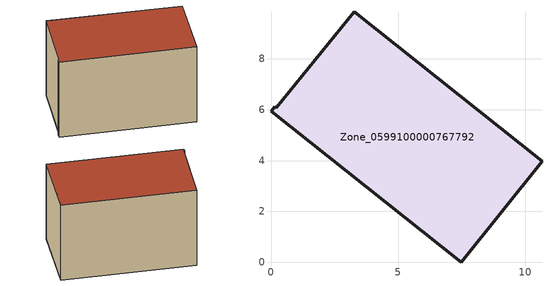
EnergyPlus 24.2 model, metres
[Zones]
Zone_0599100000767792
 floor ground (C_G): 0.15,6.13 0.2,6.08 3.26,9.86 10.66,3.97 7.49,0 0,5.94 z0.33
 wall outside (C_F): 7.49,0 10.66,3.97 3.26,9.86 0.2,6.08 0.15,6.13 0,5.94 7.49,0 z0.33:6.5
 roof outside (C_R): 0.2,6.08 0.15,6.13 0,5.94 7.49,0 10.66,3.97 3.26,9.86 z6.5
[BUILDING]
Pand.0599100000767792: North Axis=0; Terrain=City; Loads Convergence Tolerance Value=0.04; Temperature Convergence Tolerance Value=0.4; Solar Distribution=FullExterior; Maximum Number of Warmup Days=25; Minimum Number of Warmup Days=1
[Site:Location]
Rotterdam.The.Hague.AP_ZH_NLD Design_Conditions: Latitude=51.96; Longitude=4.45; Time Zone=1; Elevation=-4.5
[SITE:GROUNDTEMPERATURE:BUILDINGSURFACE]
18, 18, 18, 18, 18, 18, 18, 18, 18, 18, 18, 18
[MATERIAL] Thermal Absorptance=0.9; Solar Absorptance=0.7; Visible Absorptance=0.7
Name | Roughness | Thickness | Conductivity | Density | Specific Heat
G.TI.2006-2014 | MediumSmooth | 0.15 | 0.06 | 540 | 1210
F.TI.2006-2014 | Rough | 0.3 | 0.12 | 1920 | 840
R.TI.2006-2014 | MediumRough | 0.2 | 0.08 | 1500 | 1000
[CONSTRUCTION]
C_G: G.TI.2006-2014
C_F: F.TI.2006-2014
C_R: R.TI.2006-2014
[ZONE]
Zone_0599100000767792: Type=1; Multiplier=1; Ceiling Height=Autocalculate; Volume=Autocalculate; Floor Area=autocalculate; Part of Total Floor Area=Yes
[ZONEINFILTRATION:DESIGNFLOWRATE]
Infil_Zone_0599100000767792: Zone or ZoneList or Space or SpaceList=Zone_0599100000767792; Schedule=AlwaysOn; Design Flow Rate Calculation Method=Flow/Area; Flow Rate per Floor Area=0.0015; Constant Term Coefficient=1; Temperature Term Coefficient=0; Velocity Term Coefficient=0; Velocity Squared Term Coefficient=0
[HVACTEMPLATE:ZONE:IDEALLOADSAIRSYSTEM]
Zone_0599100000767792: Maximum Heating Supply Air Temperature=50; Minimum Cooling Supply Air Temperature=13; Maximum Heating Supply Air Humidity Ratio=0.0156; Minimum Cooling Supply Air Humidity Ratio=0.0077; Heating Limit=NoLimit; Cooling Limit=NoLimit; Dehumidification Control Type=ConstantSensibleHeatRatio; Cooling Sensible Heat Ratio=0.7; Dehumidification Setpoint=60; Humidification Control Type=None; Humidification Setpoint=30; Outdoor Air Method=None; Outdoor Air Flow Rate per Person=0.00944; Outdoor Air Flow Rate per Zone Floor Area=0; Outdoor Air Flow Rate per Zone=0; Demand Controlled Ventilation Type=None; Outdoor Air Economizer Type=NoEconomizer; Heat Recovery Type=None; Sensible Heat Recovery Effectiveness=0.7; Latent Heat Recovery Effectiveness=0.65
[ZONECONTROL:THERMOSTAT]
ThermostatControl_Zone_0599100000767792: Zone or ZoneList=Zone_0599100000767792; Control Type Schedule=DualSetpointControlType; Control 1=Thermostat_Zone_0599100000767792; Temperature Difference Between Cutout And Setpoint=0
[THERMOSTATSETPOINT:DUALSETPOINT]
Thermostat_Zone_0599100000767792: Heating Setpoint Temperature Schedule=HeatingSetpoint_Zone_0599100000767792; Cooling Setpoint Temperature Schedule=CoolingSetpoint_Zone_0599100000767792
[SCHEDULE:COMPACT]
HeatingSetpoint_Zone_0599100000767792: Through: 12/31, For: AllDays, Until: 24:00, 21
CoolingSetpoint_Zone_0599100000767792: Through: 12/31, For: AllDays, Until: 24:00, 24
DualSetpointControlType: Through: 12/31, For: AllDays, Until: 24:00, 4
AlwaysOn: Through: 12/31, For: AllDays, Until: 24:00, 1
